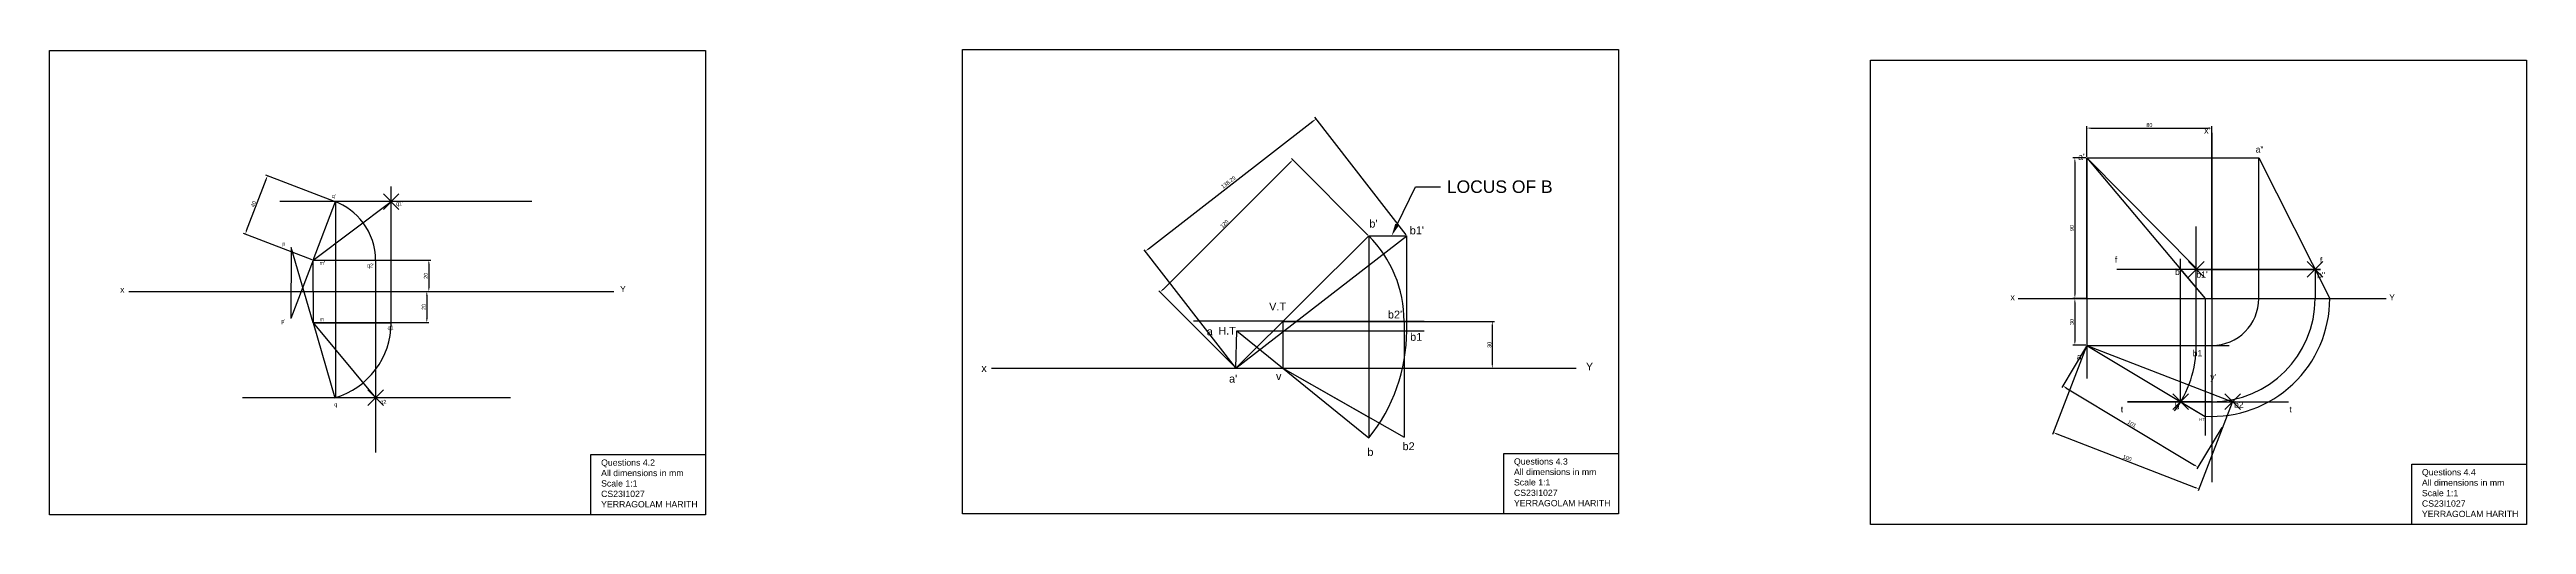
# Model space of a CAD drawing. Header units: millimetres. Extents: x 1022 to 2608, y 1641 to 1945.
import ezdxf
from ezdxf import colors
from ezdxf.entities.mleader import LeaderData, LeaderLine
from ezdxf.math import Vec2, Vec3

# ---------------------------------------------------------------- set-up
doc = ezdxf.new("R2010")
doc.units = ezdxf.units.MM
doc.header["$PDMODE"] = 3
doc.header["$PDSIZE"] = 5
doc.styles.get("Standard").update_dxf_attribs({"font": 'arial.ttf'})
doc.dimstyles.new('ISO-25', dxfattribs={"dimtxt": 2.5, "dimasz": 2.5, "dimexe": 1.25, "dimexo": 0.625, "dimtad": 1, "dimtxsty": 'Standard', "dimcen": 2.5, "dimadec": 0, "dimazin": 0, "dimtfac": 1, "dimtmove": 0, "dimatfit": 3, "dimfxl": 1, "dimarcsym": 0})

# ---------------------------------------------------------------- blocks, each defined once
blk = doc.blocks.new('*D41')
at = {"color": 0, "lineweight": -2, "transparency": 16777216}
for p, q in [((1812.2, 1771), (1946.9, 1771)), ((1945.6, 1768.5), (1945.6, 1743.5)), ((1812.2, 1741), (1946.9, 1741))]:
    blk.add_line(p, q, dxfattribs=at)
at = {"color": 0, "transparency": 16777216}
for points in [[(1945.2, 1768.5), (1946, 1768.5), (1945.6, 1771)], [(1945.2, 1743.5), (1946, 1743.5), (1945.6, 1741)]]:
    blk.add_solid(points, dxfattribs=at)
at = {"layer": 'Defpoints', "color": 0, "transparency": 16777216}
for p in [(1811.6, 1771), (1811.6, 1741), (1945.6, 1741)]:
    blk.add_point(p, dxfattribs=at)
at = {"color": 0, "transparency": 16777216, "insert": (1943.7, 1756), "char_height": 2.5, "attachment_point": 5, "rotation": 90}
blk.add_mtext('30', dxfattribs=at)
blk = doc.blocks.new('*D42')
at = {"color": 0, "lineweight": -2, "transparency": 16777216}
for p, q in [((1725.5, 1817.4), (1830.8, 1899.1)), ((1890.4, 1826.3), (1832, 1901.6)), ((1781.1, 1741.5), (1722.7, 1816.9))]:
    blk.add_line(p, q, dxfattribs=at)
at = {"color": 0, "transparency": 16777216}
for points in [[(1830.5, 1899.4), (1831.1, 1898.7), (1832.8, 1900.6)], [(1725.2, 1817.7), (1725.7, 1817.1), (1723.5, 1815.9)]]:
    blk.add_solid(points, dxfattribs=at)
at = {"layer": 'Defpoints', "color": 0, "transparency": 16777216}
for p in [(1832.8, 1900.6), (1890.8, 1825.8), (1781.5, 1741)]:
    blk.add_point(p, dxfattribs=at)
at = {"color": 0, "transparency": 16777216, "insert": (1776.8, 1859.9), "char_height": 2.5, "attachment_point": 5, "rotation": 37.7898}
blk.add_mtext('138,29', dxfattribs=at)
blk = doc.blocks.new('*D50')
at = {"color": 0, "lineweight": -2, "transparency": 16777216}
for p, q in [((2326.2, 1876.3), (2326.2, 1895.9)), ((2328.7, 1894.7), (2403.7, 1894.7)), ((2406.2, 1876.3), (2406.2, 1895.9))]:
    blk.add_line(p, q, dxfattribs=at)
at = {"color": 0, "transparency": 16777216}
for points in [[(2328.7, 1895.1), (2328.7, 1894.2), (2326.2, 1894.7)], [(2403.7, 1895.1), (2403.7, 1894.2), (2406.2, 1894.7)]]:
    blk.add_solid(points, dxfattribs=at)
at = {"layer": 'Defpoints', "color": 0, "transparency": 16777216}
for p in [(2406.2, 1894.7), (2326.2, 1875.7), (2406.2, 1875.7)]:
    blk.add_point(p, dxfattribs=at)
at = {"color": 0, "transparency": 16777216, "insert": (2366.2, 1896.6), "char_height": 2.5, "attachment_point": 5}
blk.add_mtext('80', dxfattribs=at)
blk = doc.blocks.new('*D51')
at = {"color": 0, "lineweight": -2, "transparency": 16777216}
for p, q in [((2325.6, 1875.7), (2317.3, 1875.7)), ((2318.5, 1873.2), (2318.5, 1788.2)), ((2325.6, 1785.7), (2317.3, 1785.7))]:
    blk.add_line(p, q, dxfattribs=at)
at = {"color": 0, "transparency": 16777216}
for points in [[(2318.1, 1873.2), (2318.9, 1873.2), (2318.5, 1875.7)], [(2318.1, 1788.2), (2318.9, 1788.2), (2318.5, 1785.7)]]:
    blk.add_solid(points, dxfattribs=at)
at = {"layer": 'Defpoints', "color": 0, "transparency": 16777216}
for p in [(2326.2, 1875.7), (2318.5, 1785.7), (2326.2, 1785.7)]:
    blk.add_point(p, dxfattribs=at)
at = {"color": 0, "transparency": 16777216, "insert": (2316.6, 1830.7), "char_height": 2.5, "attachment_point": 5, "rotation": 90}
blk.add_mtext('90', dxfattribs=at)
blk = doc.blocks.new('*D52')
at = {"color": 0, "lineweight": -2, "transparency": 16777216}
for p, q in [((2325.6, 1785.7), (2317.3, 1785.7)), ((2318.5, 1783.2), (2318.5, 1758.2)), ((2325.6, 1755.7), (2317.3, 1755.7))]:
    blk.add_line(p, q, dxfattribs=at)
at = {"color": 0, "transparency": 16777216}
for points in [[(2318.1, 1783.2), (2318.9, 1783.2), (2318.5, 1785.7)], [(2318.1, 1758.2), (2318.9, 1758.2), (2318.5, 1755.7)]]:
    blk.add_solid(points, dxfattribs=at)
at = {"layer": 'Defpoints', "color": 0, "transparency": 16777216}
for p in [(2326.2, 1785.7), (2318.5, 1755.7), (2326.2, 1755.7)]:
    blk.add_point(p, dxfattribs=at)
at = {"color": 0, "transparency": 16777216, "insert": (2316.6, 1770.7), "char_height": 2.5, "attachment_point": 5, "rotation": 90}
blk.add_mtext('30', dxfattribs=at)
blk = doc.blocks.new('*D53')
at = {"color": 0, "lineweight": -2, "transparency": 16777216}
for p, q in [((2325.9, 1755.1), (2310.1, 1728.7)), ((2312.8, 1728.5), (2395.1, 1679.1)), ((2412.5, 1703.1), (2396.6, 1676.7))]:
    blk.add_line(p, q, dxfattribs=at)
at = {"color": 0, "transparency": 16777216}
for points in [[(2313.1, 1728.9), (2312.6, 1728.2), (2310.7, 1729.8)], [(2395.3, 1679.4), (2394.9, 1678.7), (2397.3, 1677.8)]]:
    blk.add_solid(points, dxfattribs=at)
at = {"layer": 'Defpoints', "color": 0, "transparency": 16777216}
for p in [(2326.2, 1755.7), (2412.8, 1703.6), (2397.3, 1677.8)]:
    blk.add_point(p, dxfattribs=at)
at = {"color": 0, "transparency": 16777216, "insert": (2355, 1705.4), "char_height": 2.5, "attachment_point": 5, "rotation": 328.9973}
blk.add_mtext('101', dxfattribs=at)
blk = doc.blocks.new('*D54')
at = {"color": 0, "lineweight": -2, "transparency": 16777216}
for p, q in [((2326, 1755.1), (2304.2, 1698.7)), ((2419.3, 1719), (2397.5, 1662.6)), ((2307, 1699), (2395.6, 1664.7))]:
    blk.add_line(p, q, dxfattribs=at)
at = {"color": 0, "transparency": 16777216}
for points in [[(2307.1, 1699.4), (2306.8, 1698.6), (2304.7, 1699.9)], [(2395.8, 1665.1), (2395.5, 1664.3), (2397.9, 1663.8)]]:
    blk.add_solid(points, dxfattribs=at)
at = {"layer": 'Defpoints', "color": 0, "transparency": 16777216}
for p in [(2326.2, 1755.7), (2419.5, 1719.6), (2397.9, 1663.8)]:
    blk.add_point(p, dxfattribs=at)
at = {"color": 0, "transparency": 16777216, "insert": (2352, 1683.6), "char_height": 2.5, "attachment_point": 5, "rotation": 338.8657}
blk.add_mtext('100', dxfattribs=at)
blk = doc.blocks.new('*D55')
at = {"color": 0, "lineweight": -2, "transparency": 16777216}
for p, q in [((1191.3, 1810.2), (1266.1, 1810.2)), ((1264.8, 1807.7), (1264.8, 1792.7)), ((1191.3, 1790.2), (1266.1, 1790.2))]:
    blk.add_line(p, q, dxfattribs=at)
at = {"color": 0, "transparency": 16777216}
for points in [[(1264.4, 1807.7), (1265.3, 1807.7), (1264.8, 1810.2)], [(1264.4, 1792.7), (1265.3, 1792.7), (1264.8, 1790.2)]]:
    blk.add_solid(points, dxfattribs=at)
at = {"layer": 'Defpoints', "color": 0, "transparency": 16777216}
for p in [(1190.7, 1810.2), (1190.7, 1790.2), (1264.8, 1790.2)]:
    blk.add_point(p, dxfattribs=at)
at = {"color": 0, "transparency": 16777216, "insert": (1262.9, 1800.2), "char_height": 2.5, "attachment_point": 5, "rotation": 90}
blk.add_mtext('20', dxfattribs=at)
blk = doc.blocks.new('*D56')
at = {"color": 0, "lineweight": -2, "transparency": 16777216}
for p, q in [((1191.3, 1790.2), (1264.8, 1790.2)), ((1263.5, 1787.7), (1263.5, 1772.7)), ((1191.3, 1770.2), (1264.8, 1770.2))]:
    blk.add_line(p, q, dxfattribs=at)
at = {"color": 0, "transparency": 16777216}
for points in [[(1263.1, 1787.7), (1264, 1787.7), (1263.5, 1790.2)], [(1263.1, 1772.7), (1264, 1772.7), (1263.5, 1770.2)]]:
    blk.add_solid(points, dxfattribs=at)
at = {"layer": 'Defpoints', "color": 0, "transparency": 16777216}
for p in [(1190.7, 1790.2), (1190.7, 1770.2), (1263.5, 1770.2)]:
    blk.add_point(p, dxfattribs=at)
at = {"color": 0, "transparency": 16777216, "insert": (1261.6, 1780.2), "char_height": 2.5, "attachment_point": 5, "rotation": 90}
blk.add_mtext('20', dxfattribs=at)
blk = doc.blocks.new('*D57')
at = {"color": 0, "lineweight": -2, "transparency": 16777216}
for p, q in [((1148.2, 1829.1), (1160.6, 1861.8)), ((1204.4, 1847.8), (1160.4, 1864.6)), ((1190.1, 1810.4), (1146.1, 1827.2))]:
    blk.add_line(p, q, dxfattribs=at)
at = {"color": 0, "transparency": 16777216}
for points in [[(1160.2, 1861.9), (1161, 1861.6), (1161.5, 1864.1)], [(1147.8, 1829.2), (1148.5, 1828.9), (1147.3, 1826.8)]]:
    blk.add_solid(points, dxfattribs=at)
at = {"layer": 'Defpoints', "color": 0, "transparency": 16777216}
for p in [(1161.5, 1864.1), (1205, 1847.5), (1190.7, 1810.2)]:
    blk.add_point(p, dxfattribs=at)
at = {"color": 0, "transparency": 16777216, "insert": (1152.6, 1846.1), "char_height": 2.5, "attachment_point": 5, "rotation": 69.1105}
blk.add_mtext('40', dxfattribs=at)
blk = doc.blocks.new('*D59')
at = {"color": 0, "lineweight": -2, "transparency": 16777216}
for p, q in [((1734.8, 1791.5), (1816.2, 1872.7)), ((1866, 1826.2), (1817.1, 1875.3)), ((1781.1, 1741.5), (1732.1, 1790.6))]:
    blk.add_line(p, q, dxfattribs=at)
at = {"color": 0, "transparency": 16777216}
for points in [[(1815.9, 1873), (1816.5, 1872.4), (1818, 1874.4)], [(1734.5, 1791.8), (1735.1, 1791.2), (1733, 1789.7)]]:
    blk.add_solid(points, dxfattribs=at)
at = {"layer": 'Defpoints', "color": 0, "transparency": 16777216}
for p in [(1818, 1874.4), (1866.5, 1825.8), (1781.5, 1741)]:
    blk.add_point(p, dxfattribs=at)
at = {"color": 0, "transparency": 16777216, "insert": (1774.1, 1833.4), "char_height": 2.5, "attachment_point": 5, "rotation": 44.9217}
blk.add_mtext('120', dxfattribs=at)

msp = doc.modelspace()

# ---------------------------------------------------------------- linework, layer by layer
for p, q in [((1022.028, 1944.256), (1442.028, 1944.256)), ((1022.028, 1647.256), (1022.028, 1944.256)), ((1442.028, 1944.256), (1442.028, 1647.256)), ((1606.364, 1944.954), (2026.364, 1944.954)), ((1606.364, 1647.954), (1606.364, 1944.954)), ((2026.364, 1944.954), (2026.364, 1647.954)), ((2187.581, 1938.07), (2607.581, 1938.07)), ((2187.581, 1641.07), (2187.581, 1938.07)), ((2607.581, 1938.07), (2607.581, 1641.07)), ((2406.226, 1785.654), (2406.226, 1891.653)), ((2406.226, 1891.653), (2406.226, 1739.514)), ((2326.226, 1785.654), (2326.226, 1875.654)), ((2326.226, 1875.654), (2326.226, 1734.511)), ((2326.226, 1875.654), (2436.226, 1875.654)), ((2326.226, 1875.654), (2396.664, 1804.672)), ((2436.226, 1785.654), (2436.226, 1875.654)), ((1240.718, 1770.174), (1240.718, 1857.222)), ((1330.74, 1847.674), (1169.342, 1847.674)), ((1190.718, 1810.174), (1240.718, 1847.674)), ((1204.981, 1847.544), (1204.981, 1722.15)), ((1781.511, 1741.044), (1890.793, 1825.781)), ((1866.479, 1825.781), (1890.793, 1825.781)), ((1866.479, 1825.781), (1866.479, 1696.486)), ((1890.793, 1765.01), (1890.793, 1825.781)), ((2396.226, 1755.654), (2396.226, 1831.759)), ((1176.798, 1818.197), (1176.455, 1772.803)), ((1190.718, 1790.174), (1190.718, 1810.174)), ((1190.718, 1810.174), (1230.718, 1810.174)), ((1230.718, 1810.174), (1230.718, 1687.014)), ((2386.226, 1719.599), (2386.226, 1811.103)), ((2475.822, 1804.24), (2345.432, 1804.24)), ((2386.226, 1804.24), (2401.841, 1785.654)), ((2396.226, 1804.24), (2475.822, 1804.24)), ((2472.281, 1804.24), (2472.281, 1785.654)), ((2472.281, 1804.24), (2481.665, 1785.654)), ((1072.849, 1790.174), (1383.16, 1790.174)), ((1190.718, 1790.174), (1190.718, 1770.174)), ((2282.131, 1785.654), (2517.746, 1785.654)), ((2326.226, 1785.654), (2406.226, 1785.654)), ((2401.841, 1785.654), (2401.841, 1698.04)), ((1190.718, 1770.174), (1230.718, 1722.15)), ((1190.718, 1770.174), (1240.718, 1770.174)), ((1811.593, 1771.044), (1754.272, 1771.044)), ((1781.511, 1741.044), (1782.071, 1765.01)), ((1782.071, 1765.01), (1901.901, 1765.01)), ((1811.593, 1771.044), (1811.593, 1741.044)), ((1811.593, 1771.044), (1877.651, 1771.044)), ((1877.651, 1771.044), (1901.901, 1771.044)), ((1889.108, 1771.044), (1889.108, 1696.867)), ((2326.226, 1755.654), (2396.226, 1755.654)), ((2326.226, 1755.654), (2417.201, 1755.654)), ((2326.226, 1755.654), (2419.5, 1719.599)), ((2406.226, 1755.654), (2406.226, 1668.042)), ((1625.035, 1741.044), (1999.247, 1741.044)), ((1811.593, 1741.044), (1866.479, 1709.704)), ((1811.593, 1741.044), (1889.108, 1696.867)), ((1317.038, 1722.15), (1145.629, 1722.15)), ((2406.226, 1719.599), (2352.135, 1719.599)), ((2352.135, 1719.599), (2455.244, 1719.599)), ((2386.226, 1719.599), (2401.841, 1710.215)), ((1442.028, 1647.256), (1022.028, 1647.256)), ((2026.364, 1647.954), (1606.364, 1647.954)), ((2607.581, 1641.07), (2187.581, 1641.07))]:
    msp.add_line(p, q)
at = {"color": 85, "true_color": 0x58ba48}
for p, q in [((2326.226, 1875.654), (2401.841, 1785.654)), ((2436.226, 1875.654), (2481.665, 1785.654)), ((1781.511, 1741.044), (1866.479, 1825.781)), ((1190.718, 1770.174), (1176.798, 1818.197)), ((1190.718, 1770.174), (1204.637, 1722.15)), ((1782.071, 1765.01), (1866.479, 1696.486)), ((2326.226, 1755.654), (2401.841, 1710.215))]:
    msp.add_line(p, q, dxfattribs=at)
at = {"color": 85, "linetype": 'ByBlock', "lineweight": -2, "true_color": 0x58ba48}
for q in [(1205.03, 1847.674), (1176.455, 1772.803)]:
    msp.add_line((1190.718, 1810.174), q, dxfattribs=at)
for points in [[(1368.566, 1685.861), (1442.028, 1685.861), (1442.028, 1647.256), (1368.566, 1647.256)], [(1952.903, 1686.559), (2026.364, 1686.559), (2026.364, 1647.954), (1952.903, 1647.954)], [(2534.12, 1679.676), (2607.581, 1679.676), (2607.581, 1641.07), (2534.12, 1641.07)]]:
    msp.add_lwpolyline(points, close=True)
for centre, radius, start, end in [((1190.718, 1810.174), 40, 69.110506, 69.635865), ((1190.718, 1810.174), 40, 36.869898, 69.635865), ((1190.718, 1810.174), 40, 0, 36.869898), ((1811.593, 1771.044), 77.515, 0, 44.921678), ((2326.226, 1875.654), 100, 313.833614, 314.779267), ((2406.226, 1785.654), 75.439, 266.67344, 0), ((2406.226, 1785.654), 30, 270, 0), ((2406.226, 1785.654), 66.056, 270, 0), ((1190.718, 1810.174), 40, 270, 274.81407), ((1190.718, 1770.174), 50, 286.164032, 0), ((1782.071, 1765.01), 108.721, 320.92934, 0), ((2326.226, 1755.654), 70, 323.153679, 0), ((1811.593, 1771.044), 77.515, 310.634764, 310.672306)]:
    msp.add_arc(centre, radius, start, end)
for p in [(1240.718, 1847.674), (2396.226, 1804.24), (2472.281, 1804.24), (1230.718, 1722.15), (2386.226, 1719.599), (2419.5, 1719.599)]:
    msp.add_point(p)

# ---------------------------------------------------------------- texts
for s, p in [("x'", (2401.262, 1891.22)), ("a'", (2320.587, 1874.316)), ('a"', (2434.183, 1879.071)), ('f', (2344.062, 1808.537)), ('f', (2475.274, 1807.989)), ('x', (1067.224, 1789.366)), ("b'", (2382.58, 1800.672)), ("b1'", (2396.226, 1798.956)), ('b"', (2473.565, 1798.657)), ('x', (2277.263, 1784.514)), ('Y', (2519.686, 1784.421)), ('a', (2319.72, 1746.449)), ('b1', (2393.889, 1748.616)), ("y'", (2405.166, 1733.446)), ('t', (2347.877, 1712.766)), ('b', (2382.39, 1714.759)), ('b2', (2420.342, 1715.767)), ('t', (2455.815, 1712.766))]:
    msp.add_text(s, height=4).set_placement(p)
at = {"attachment_point": 1}
for s, width, gutter_width, heights, insert, char_height in [("q'", 15.93656, 12.5, [0], (1202.863, 1852.534), 2.5), ("q1'", 8.35698, 12.5, [0], (1243.725, 1847.674), 2.5), ("b'", 15.21959, 25, [0], (1866.855, 1836.053), 5), ("b1'", 15.05727, 25, [0], (1892.729, 1831.728), 5), ('p', 5.76584, 12.5, [0], (1171.033, 1822.024), 2.5), ("m'", 4.78849, 12.5, [0], (1194.908, 1809.625), 2.5), ("q2'", 1.66919, 12.5, [0], (1225.205, 1808.027), 2.5), ('V.T', 8.8733, 25, [0], (1802.72, 1783.049), 5), ("b2'", 5.58791, 25, [0], (1878.747, 1777.876), 5), ("p'", 6.68377, 12.5, [0], (1170.425, 1772.477), 2.5), ('m', 5.05452, 12.5, [0], (1194.908, 1773.471), 2.5), ('q1', 6.02058, 12.5, [0], (1238.399, 1768.245), 2.5), ('a', 10.16017, 25, [0], (1762.791, 1767.06), 5), ('H.T', 6.92646, 25, [0], (1770.18, 1767.48), 5), ('b1', 5.80446, 25, [0], (1892.978, 1763.567), 5), ('Y', 13.4888, 25, [0], (2005.479, 1744.674), 5), ('x', 25.40915, 25, [0], (1618.499, 1743.579), 5), ("a'", 6.45925, 25, [0], (1777.053, 1736.848), 5), ('v', 4.89125, 25, [0], (1807.122, 1738.445), 5), ('q', 6.8748, 12.5, [0], (1204.274, 1719.115), 2.5), ('q2', 12.26317, 12.5, [0], (1233.817, 1720.786), 2.5), ('HT', 2.04916, 10.246, [0.6], (2397.941, 1709.218), 2.0492), ('Questions 4.2\\PAll dimensions in mm\\PScale 1:1\\PCS23I1027\\PYERRAGOLAM HARITH', 79.91576, 12.5, [0], (1375.101, 1682.662), 4), ('b', 10.94137, 25, [0], (1865.605, 1689.938), 5), ('b2', 8.78099, 25, [0], (1888.127, 1693.603), 5), ('Questions 4.3\\PAll dimensions in mm\\PScale 1:1\\PCS23I1027\\PYERRAGOLAM HARITH', 79.91576, 12.5, [0], (1959.437, 1683.359), 4), ('Questions 4.4\\PAll dimensions in mm\\PScale 1:1\\PCS23I1027\\PYERRAGOLAM HARITH', 79.91576, 12.5, [0], (2540.654, 1676.476), 4)]:
    msp.add_mtext_dynamic_manual_height_columns(s, width=width, gutter_width=gutter_width, heights=heights, dxfattribs=dict(at, insert=insert, char_height=char_height))
at = {"insert": (1387.207, 1793.741), "char_height": 4, "attachment_point": 1}
msp.add_mtext('Y', dxfattribs=at)

# ---------------------------------------------------------------- dimensions: what is measured, and where the dimension line sits
for p1, p2, distance, picture, middle in [((1781.511, 1741.044), (1890.793, 1825.781), 94.685, '*D42', (1776.829, 1859.92)), ((1781.511, 1741.044), (1866.479, 1825.781), 68.703, '*D59', (1774.139, 1833.405)), ((1190.718, 1810.174), (1204.981, 1847.544), 46.507, '*D57', (1152.623, 1846.12)), ((2326.226, 1755.654), (2419.5, 1719.599), -59.806, '*D54', (2351.985, 1683.617)), ((2326.226, 1755.654), (2412.796, 1703.632), -30.146, '*D53', (2354.962, 1705.434))]:
    dim = msp.add_aligned_dim(p1=p1, p2=p2, distance=distance, dimstyle='ISO-25')
    dim.commit()
    dim.dimension.update_dxf_attribs({"geometry": picture, "text_midpoint": middle})
dim = msp.add_linear_dim(base=(2406.226, 1894.652), p1=(2326.226, 1875.654), p2=(2406.226, 1875.654), dimstyle='ISO-25')
dim.commit()
dim.dimension.update_dxf_attribs({"geometry": '*D50', "text_midpoint": (2366.226, 1896.554)})
for base, p1, p2, picture, middle in [((2318.525, 1785.654), (2326.226, 1875.654), (2326.226, 1785.654), '*D51', (2316.623, 1830.654)), ((1264.841, 1790.174), (1190.718, 1810.174), (1190.718, 1790.174), '*D55', (1262.939, 1800.174)), ((1263.536, 1770.174), (1190.718, 1790.174), (1190.718, 1770.174), '*D56', (1261.634, 1780.174)), ((2318.525, 1755.654), (2326.226, 1785.654), (2326.226, 1755.654), '*D52', (2316.623, 1770.654)), ((1945.633, 1741.044), (1811.593, 1771.044), (1811.593, 1741.044), '*D41', (1943.731, 1756.044))]:
    dim = msp.add_linear_dim(base=base, p1=p1, p2=p2, angle=90, dimstyle='ISO-25')
    dim.commit()
    dim.dimension.update_dxf_attribs({"geometry": picture, "text_midpoint": middle})

# ---------------------------------------------------------------- leaders
ml = msp.add_multileader_mtext('Standard')
ml.set_content('LOCUS OF B', color=256)
ml.set_leader_properties()
ml.build(insert=Vec2(0, 0))
ml.multileader.update_dxf_attribs({"arrow_head_size": 8})
ctx = ml.context
ctx.base_point, ctx.char_height, ctx.arrow_head_size, ctx.landing_gap_size, ctx.plane_origin = Vec3(1912.503, 1857.144), 8, 8, 4, Vec3(1881.142, 1825.781)
notes = []
notes.append((ctx, [(0, (1, 1, 0), (1896.503, 1857.144), (1, 0), 16, [(0, [(1881.142, 1825.781)], 0, [])])]))
ctx.mtext.insert, ctx.mtext.flow_direction = Vec3(1916.503, 1861.212), 5
for ctx, leaders in notes:
    for number, flags, end, landing, length, lines in leaders:
        leader = LeaderData()
        leader.index, (leader.has_last_leader_line, leader.has_dogleg_vector, leader.attachment_direction) = number, flags
        leader.last_leader_point, leader.dogleg_vector, leader.dogleg_length = Vec3(end), Vec3(landing), length
        for number, points, colour, breaks in lines:
            line = LeaderLine()
            line.index, line.vertices, line.color, line.breaks = number, Vec3.list(points), colors.encode_raw_color(colour), breaks
            leader.lines.append(line)
        ctx.leaders.append(leader)

doc.saveas('drawing.dxf')
